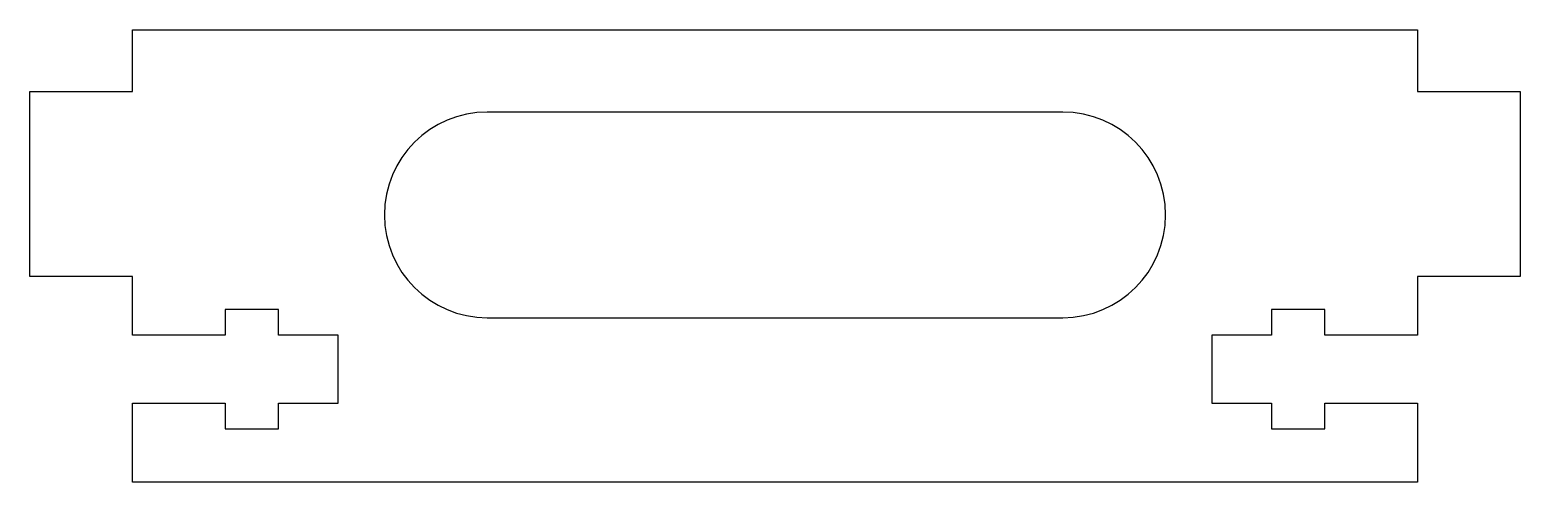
# Model space of a CAD drawing. Header units: millimetres. Extents: x -40 to 32.5, y 2 to 24.
import ezdxf

# ---------------------------------------------------------------- set-up
doc = ezdxf.new("R2010")
doc.units = ezdxf.units.MM

msp = doc.modelspace()

# ---------------------------------------------------------------- linework, layer by layer
for p, q in [((-35, 21), (-35, 24)), ((-35, 24), (27.5, 24)), ((27.5, 24), (27.5, 21)), ((-40, 12), (-40, 21)), ((-40, 21), (-35, 21)), ((27.5, 21), (32.5, 21)), ((32.5, 21), (32.5, 12)), ((10.25, 20), (-17.75, 20)), ((-35, 12), (-40, 12)), ((-35, 9.15), (-35, 12)), ((32.5, 12), (27.5, 12)), ((27.5, 12), (27.5, 9.15)), ((-27.9, 10.4), (-30.5, 10.4)), ((-30.5, 10.4), (-30.5, 9.15)), ((-27.9, 9.15), (-27.9, 10.4)), ((23, 10.4), (20.4, 10.4)), ((20.4, 10.4), (20.4, 9.15)), ((23, 9.15), (23, 10.4)), ((-17.75, 10), (10.25, 10)), ((-30.5, 9.15), (-35, 9.15)), ((-25, 9.15), (-27.9, 9.15)), ((-25, 5.85), (-25, 9.15)), ((20.4, 9.15), (17.5, 9.15)), ((17.5, 9.15), (17.5, 5.85)), ((27.5, 9.15), (23, 9.15)), ((-35, 2), (-35, 5.85)), ((-35, 5.85), (-30.5, 5.85)), ((-30.5, 5.85), (-30.5, 4.6)), ((-27.9, 4.6), (-27.9, 5.85)), ((-27.9, 5.85), (-25, 5.85)), ((17.5, 5.85), (20.4, 5.85)), ((20.4, 5.85), (20.4, 4.6)), ((23, 4.6), (23, 5.85)), ((23, 5.85), (27.5, 5.85)), ((27.5, 5.85), (27.5, 2)), ((-30.5, 4.6), (-27.9, 4.6)), ((20.4, 4.6), (23, 4.6)), ((27.5, 2), (-35, 2))]:
    msp.add_line(p, q)
for centre, start, end in [((-17.75, 15), -270, -90), ((10.25, 15), -90, 90)]:
    msp.add_arc(centre, 5, start, end)

doc.saveas('drawing.dxf')
